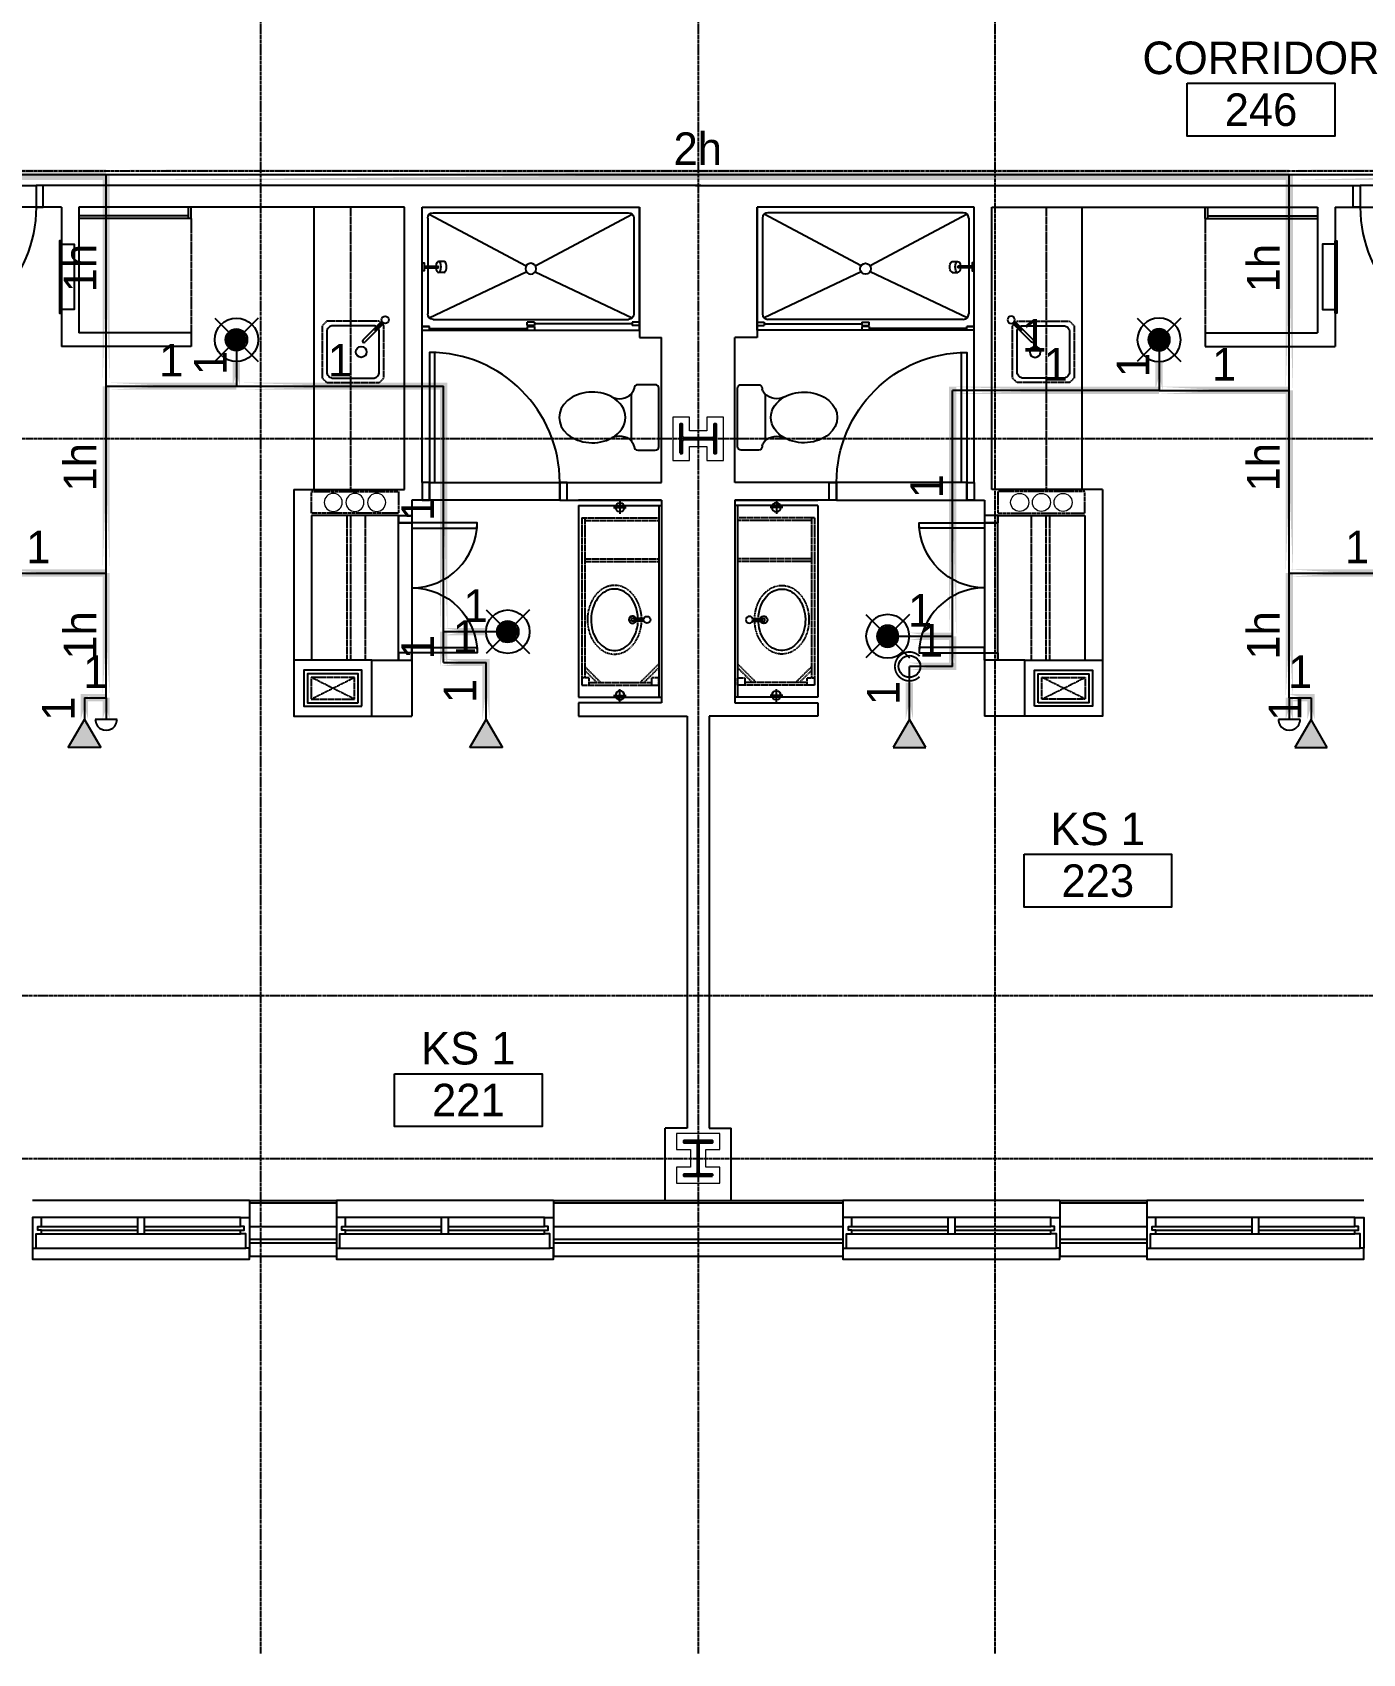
# Model space of a CAD drawing. Header units: inches. Extents: x -6955 to 13123, y -1334 to 3701.
# Drawn here: x 1705.6 to 2073.2, y 1223.6 to 1671.9 of the extents above; entities that cross this region are included whole.
import ezdxf
from ezdxf.enums import TextEntityAlignment as Align

# ---------------------------------------------------------------- set-up
doc = ezdxf.new("R2010")
doc.units = ezdxf.units.IN
doc.header["$MEASUREMENT"] = 0
doc.linetypes.add('CENTER2', pattern=[1.125, 0.75, -0.125, 0.125, -0.125])
doc.linetypes.add('HIDDEN2', pattern=[0.1875, 0.125, -0.0625])
for name, color, linetype, lineweight in [('A-Detl-Hatch', 1, 'Continuous', 18), ('A-Detl-Wide', 2, 'Continuous', 35), ('S-Detl-Hatch', 1, 'Continuous', 18)]:
    doc.layers.add(name, color=color, linetype=linetype, lineweight=lineweight)
for name, color, linetype in [('A-Door', 7, 'Continuous'), ('A-Door-Head', 8, 'Continuous'), ('A-Eqpm', 4, 'Continuous'), ('A-Flor-Case', 6, 'Continuous'), ('A-Flor-Case-Hidden', 8, 'HIDDEN2'), ('A-Flor-Outline', 4, 'Continuous'), ('A-Flor-Ovhd', 1, 'HIDDEN2'), ('A-Flor-Pfix', 7, 'Continuous'), ('A-Flor-Wall Mtd Fixture', 7, 'Continuous'), ('A-Glaz', 7, 'Continuous'), ('A-Glaz-Sill', 8, 'Continuous'), ('A-Grid(SmallScale)', 11, 'CENTER2'), ('A-HVAC', 6, 'HIDDEN2'), ('A-Tag-Rm(Scale)', 7, 'Continuous'), ('A-Wall-Full', 7, 'Continuous'), ('A-Wall-Hatch', 15, 'Continuous'), ('headdn', 7, 'Continuous'), ('PIPEBL', 4, 'Continuous'), ('pipemn', 6, 'Continuous'), ('PIPESPC', 7, 'Continuous'), ('S-Grid-Iden', 7, 'Continuous'), ('spk-cap', 7, 'Continuous'), ('spk-piperise', 7, 'Continuous'), ('TIDYPIPE', 7, 'Continuous')]:
    doc.layers.add(name, color=color, linetype=linetype)
doc.layers.add('G-Anno-Nplt', color=140, linetype='Continuous', lineweight=18, plot=False)
doc.styles.add('PIPE', font='PIPE.SHX')

# ---------------------------------------------------------------- blocks, each defined once
blk = doc.blocks.new('EXTERIOR WINDOW')
at = {"layer": 'A-Glaz'}
for p, q in [((3829.83, -10349.67), (3856.33, -10349.67)), ((3829.83, -10350.67), (3856.33, -10350.67)), ((3858.33, -10349.67), (3884.83, -10349.67)), ((3858.33, -10350.67), (3884.83, -10350.67)), ((3829.83, -10351.67), (3884.83, -10351.67))]:
    blk.add_line(p, q, dxfattribs=at)
for points in [[(3829.83, -10349.67), (3829.83, -10347.17), (3827.33, -10347.17), (3827.33, -10355.67), (3828.33, -10355.67), (3828.33, -10351.67), (3829.83, -10351.67), (3829.83, -10350.67), (3828.83, -10350.67), (3828.83, -10349.67), (3829.83, -10349.67)], [(3884.83, -10349.67), (3884.83, -10347.17), (3887.33, -10347.17), (3887.33, -10355.67), (3886.33, -10355.67), (3886.33, -10351.67), (3884.83, -10351.67), (3884.83, -10350.67), (3885.83, -10350.67), (3885.83, -10349.67), (3884.83, -10349.67)]]:
    blk.add_lwpolyline(points, dxfattribs=at)
blk.add_lwpolyline([(3858.33, -10347.17), (3856.33, -10347.17), (3856.33, -10351.67), (3858.33, -10351.67)], close=True, dxfattribs=at)
at = {"layer": 'A-Glaz-Sill'}
for p, q in [((3887.33, -10342.42), (3827.33, -10342.42)), ((3884.83, -10347.17), (3829.83, -10347.17)), ((3828.33, -10355.67), (3886.33, -10355.67))]:
    blk.add_line(p, q, dxfattribs=at)
blk.add_lwpolyline([(3827.33, -10355.67), (3827.33, -10358.67), (3887.33, -10358.67), (3887.33, -10355.67)], dxfattribs=at)
blk = doc.blocks.new('*U18')
at = {"layer": 'A-Detl-Hatch'}
h = blk.add_hatch(dxfattribs=at)
h.set_pattern_fill('ANSI32', color=256, scale=6, style=0)
h.set_pattern_definition([(45, (0, -4.865), (-1.591, 1.591), []), (45, (1.0607, -4.865), (-1.591, 1.591), [])])
edge = h.paths.add_edge_path()
edge.add_line((3.98, -9.73), (3.98, -9.295))
edge.add_line((3.98, -9.295), (0.645, -9.295))
edge.add_arc((0.645, -8.795), 0.5, 180, 270, ccw=False)
edge.add_line((0.145, -8.795), (0.145, -0.935))
edge.add_arc((0.645, -0.935), 0.5, 90, 180, ccw=False)
edge.add_line((0.645, -0.435), (3.98, -0.435))
edge.add_line((3.98, -0.435), (3.98, 0))
edge.add_line((3.98, 0), (-3.98, 0))
edge.add_line((-3.98, 0), (-3.98, -0.435))
edge.add_line((-3.98, -0.435), (-0.645, -0.435))
edge.add_arc((-0.645, -0.935), 0.5, 0, 90, ccw=False)
edge.add_line((-0.145, -0.935), (-0.145, -8.795))
edge.add_arc((-0.645, -8.795), 0.5, -90, 0, ccw=False)
edge.add_line((-0.645, -9.295), (-3.98, -9.295))
edge.add_line((-3.98, -9.295), (-3.98, -9.73))
edge.add_line((-3.98, -9.73), (3.98, -9.73))
at = {"color": 0, "linetype": 'ByBlock'}
blk.add_lwpolyline([(3.98, -9.73), (3.98, -9.295), (0.645, -9.295, -0.4142136), (0.145, -8.795), (0.145, -0.935, -0.4142136), (0.645, -0.435), (3.98, -0.435), (3.98, 0), (-3.98, 0), (-3.98, -0.435), (-0.645, -0.435, -0.4142136), (-0.145, -0.935), (-0.145, -8.795, -0.4142136), (-0.645, -9.295), (-3.98, -9.295), (-3.98, -9.73)], format="xyb", close=True, dxfattribs=at)
blk = doc.blocks.new('W10X33')
at = {"layer": 'S-Detl-Hatch'}
blk.add_lwpolyline([(13773.78, -7310.28), (13773.78, -7305.84), (13769.95, -7305.84), (13769.95, -7300.98), (13773.78, -7300.98), (13773.78, -7296.55), (13761.82, -7296.55), (13761.82, -7300.98), (13765.66, -7300.98), (13765.66, -7305.84), (13761.82, -7305.84), (13761.82, -7310.28)], close=True, dxfattribs=at)
at = {"layer": 'A-Detl-Wide'}
blk.add_blockref('*U18', (13767.8, -7298.55), dxfattribs=at)
blk = doc.blocks.new('*U24')
at = {"layer": 'A-Detl-Hatch'}
h = blk.add_hatch(dxfattribs=at)
h.set_pattern_fill('ANSI32', color=256, scale=6, style=0)
h.set_pattern_definition([(45, (0, -4.96), (-1.591, 1.591), []), (45, (1.0607, -4.96), (-1.591, 1.591), [])])
edge = h.paths.add_edge_path()
edge.add_line((3.9925, -9.92), (3.9925, -9.39))
edge.add_line((3.9925, -9.39), (0.6575, -9.39))
edge.add_arc((0.6575, -8.89), 0.5, 180, 270, ccw=False)
edge.add_line((0.1575, -8.89), (0.1575, -1.03))
edge.add_arc((0.6575, -1.03), 0.5, 90, 180, ccw=False)
edge.add_line((0.6575, -0.53), (3.9925, -0.53))
edge.add_line((3.9925, -0.53), (3.9925, 0))
edge.add_line((3.9925, 0), (-3.9925, 0))
edge.add_line((-3.9925, 0), (-3.9925, -0.53))
edge.add_line((-3.9925, -0.53), (-0.6575, -0.53))
edge.add_arc((-0.6575, -1.03), 0.5, 0, 90, ccw=False)
edge.add_line((-0.1575, -1.03), (-0.1575, -8.89))
edge.add_arc((-0.6575, -8.89), 0.5, -90, 0, ccw=False)
edge.add_line((-0.6575, -9.39), (-3.9925, -9.39))
edge.add_line((-3.9925, -9.39), (-3.9925, -9.92))
edge.add_line((-3.9925, -9.92), (3.9925, -9.92))
at = {"color": 0, "linetype": 'ByBlock'}
blk.add_lwpolyline([(3.9925, -9.92), (3.9925, -9.39), (0.6575, -9.39, -0.41421356), (0.1575, -8.89), (0.1575, -1.03, -0.41421356), (0.6575, -0.53), (3.9925, -0.53), (3.9925, 0), (-3.9925, 0), (-3.9925, -0.53), (-0.6575, -0.53, -0.41421356), (-0.1575, -1.03), (-0.1575, -8.89, -0.41421356), (-0.6575, -9.39), (-3.9925, -9.39), (-3.9925, -9.92)], format="xyb", close=True, dxfattribs=at)
blk = doc.blocks.new('w10x39')
at = {"layer": 'S-Detl-Hatch'}
blk.add_lwpolyline([(13843.55, -7311.37), (13843.55, -7306.84), (13839.72, -7306.84), (13839.72, -7301.98), (13843.55, -7301.98), (13843.55, -7297.45), (13831.57, -7297.45), (13831.57, -7301.98), (13835.4, -7301.98), (13835.4, -7306.84), (13831.57, -7306.84), (13831.57, -7311.37)], close=True, dxfattribs=at)
at = {"layer": 'A-Detl-Wide'}
blk.add_blockref('*U24', (13837.56, -7299.45), dxfattribs=at)
blk = doc.blocks.new('36in door')
blk.add_lwpolyline([(-1.5, -36), (0, -36), (0, 0), (-1.5, 0)], close=True)
blk.add_arc((0, 0), 36, 180, 270)
blk = doc.blocks.new('Rm Tag')
blk.add_lwpolyline([(-0.2124, 0.0759), (0.2124, 0.0759), (0.2124, -0.0759), (-0.2124, -0.0759)], close=True)
for p in [(0, 0.2858), (0, 0.1493), (0, 0)]:
    blk.add_attdef('XXX', text='', height=0.0938).set_placement(p, align=Align.MIDDLE_CENTER)
blk = doc.blocks.new('Plumbing Chase')
at = {"layer": 'A-Flor-Outline', "linetype": 'HIDDEN2', "ltscale": 0.5}
blk.add_lwpolyline([(0.625, 0), (6.625, 0), (6.625, 24), (0.625, 24)], close=True, dxfattribs=at)
at = {"layer": 'G-Anno-Nplt'}
for centre in [(3.625, 18), (3.625, 12), (3.625, 6)]:
    blk.add_circle(centre, 2.5, dxfattribs=at)
blk = doc.blocks.new('18in door')
blk.add_lwpolyline([(0, 0), (1.5, 0), (1.5, 18), (0, 18)], close=True)
blk.add_arc((0, 0), 18, 0, 90)
blk = doc.blocks.new('Single 12x6 HVAC Shaft')
at = {"layer": 'A-Flor-Outline'}
blk.add_lwpolyline([(3.75, 17.75), (11.75, 17.75), (11.75, 3.75), (3.75, 3.75)], close=True, dxfattribs=at)
at = {"layer": 'A-HVAC'}
for p, q in [((4.75, 16.75), (10.75, 4.75)), ((4.75, 4.75), (10.75, 16.75))]:
    blk.add_line(p, q, dxfattribs=at)
blk.add_lwpolyline([(4.75, 16.75), (10.75, 16.75), (10.75, 4.75), (4.75, 4.75)], close=True, dxfattribs=at)
at = {"layer": 'A-Wall-Full'}
for points in [[(0, 21.5), (15.5, 21.5), (15.5, 0), (0, 0)], [(2.75, 18.75), (12.75, 18.75), (12.75, 2.75), (2.75, 2.75)]]:
    blk.add_lwpolyline(points, close=True, dxfattribs=at)
blk = doc.blocks.new('sink1915rear')
for p, q in [((-0.37, -1.9), (-0.37, -5.29)), ((-0.12, -1.97), (-0.12, -4.54)), ((0.13, -1.97), (0.13, -4.54)), ((0.38, -1.9), (0.38, -5.29)), ((0.38, -5.29), (-0.37, -5.29)), ((0.13, -4.54), (-0.12, -4.54))]:
    blk.add_line(p, q)
blk.add_circle((0, -1.04), 0.938)
for start, end in [(112.0243, 67.9757), (138.5829, 221.4171), (318.587, 41.413), (264.1135, 275.8865)]:
    blk.add_arc((0, -5.04), 1, start, end)
blk.add_open_spline([(-0.75, -3.54), (-1.37, -3.58), (-1.99, -3.68), (-3.59, -4.07), (-4.53, -4.46), (-6.15, -5.47), (-6.84, -6.09), (-7.86, -7.44), (-8.21, -8.17), (-8.46, -9.28), (-8.5, -9.65), (-8.5, -10.01), (-8.5, -10.59), (-8.4, -11.17), (-7.93, -12.47), (-7.49, -13.18), (-6.28, -14.46), (-5.51, -15.02), (-3.75, -15.9), (-2.76, -16.21), (-0.69, -16.54), (0.38, -16.56), (2.47, -16.29), (3.47, -16), (5.27, -15.17), (6.07, -14.63), (7.34, -13.38), (7.81, -12.68), (8.41, -11.21), (8.54, -10.45), (8.44, -8.94), (8.22, -8.19), (7.42, -6.76), (6.85, -6.1), (5.41, -4.95), (4.55, -4.47), (2.7, -3.81), (1.74, -3.61), (0.75, -3.54)], degree=3, knots=[4.798605, 4.798605, 4.798605, 4.798605, 5.014176, 5.014176, 5.378501, 5.378501, 5.742827, 5.742827, 6.107152, 6.107152, 6.283185, 6.283185, 6.283185, 6.561131, 6.561131, 6.925457, 6.925457, 7.289782, 7.289782, 7.654107, 7.654107, 8.018433, 8.018433, 8.382758, 8.382758, 8.747084, 8.747084, 9.111409, 9.111409, 9.475734, 9.475734, 9.84006, 9.84006, 10.204385, 10.204385, 10.56871, 10.56871, 10.909356, 10.909356, 10.909356, 10.909356])
at = {"layer": 'A-Flor-Case-Hidden', "linetype": 'HIDDEN2', "ltscale": 0.25}
blk.add_ellipse((0, -10.01), major_axis=(-9.5, 0), ratio=0.789474, start_param=4.791408, end_param=10.916548, dxfattribs=at)
blk = doc.blocks.new('wall sconce')
for p, q in [((0, 0), (3.75, 0)), ((2, -1.75), (2, 1.75))]:
    blk.add_line(p, q)
blk.add_circle((2, 0), 1.25)
blk = doc.blocks.new('41in Std Vanity')
at = {"layer": 'A-Flor-Case'}
for p, q in [((23, 54.5), (0, 54.5)), ((0.75, 1.5), (0.75, 54.5)), ((23, 1.5), (23, 54.5)), ((23, 1.5), (0, 1.5))]:
    blk.add_line(p, q, dxfattribs=at)
at = {"layer": 'A-Flor-Case-Hidden'}
for p, q in [((22, 51.12), (0.75, 51.12)), ((4.83, 50.38), (0.75, 46.3)), ((5.89, 50.38), (0.75, 45.24)), ((20, 50.38), (2.75, 50.38)), ((16.86, 50.38), (21.25, 45.99)), ((17.92, 50.38), (21.25, 47.05)), ((22, 4.88), (22, 51.12)), ((21.25, 4.88), (21.25, 49.12)), ((21.25, 17), (0.75, 17)), ((21.25, 16.25), (0.75, 16.25)), ((21.25, 5.62), (0.75, 5.62)), ((22, 4.88), (0.75, 4.88))]:
    blk.add_line(p, q, dxfattribs=at)
for points in [[(0.75, 49.12), (2.75, 49.12), (2.75, 51.12), (0.75, 51.12)], [(20, 49.12), (22, 49.12), (22, 51.12), (20, 51.12)]]:
    blk.add_lwpolyline(points, close=True, dxfattribs=at)
at = {"layer": 'A-Wall-Full'}
for p, q in [((0, 0), (0, 56)), ((0, 56), (23, 56)), ((23, 0), (0, 0))]:
    blk.add_line(p, q, dxfattribs=at)
at = {"layer": 'A-Flor-Pfix', "rotation": 90}
blk.add_blockref('sink1915rear', (2.99, 33.06), dxfattribs=at)
at = {"layer": 'A-Flor-Wall Mtd Fixture', "xscale": -1, "rotation": 90}
blk.add_blockref('wall sconce', (11.5, 56), dxfattribs=at)
at = {"layer": 'A-Flor-Wall Mtd Fixture', "rotation": 90}
blk.add_blockref('wall sconce', (11.5, 0), dxfattribs=at)
blk = doc.blocks.new('kitchen faucet')
for p, q in [((0.93, 0.38), (8.38, 0.38)), ((1, 0.12), (4, 0.12)), ((4, -0.12), (4, 0.12)), ((0.93, -0.38), (8.38, -0.38)), ((1, -0.12), (4, -0.12))]:
    blk.add_line(p, q)
blk.add_circle((0, 0), 1)
blk.add_arc((8.38, 0), 0.375, 270, 90)
blk = doc.blocks.new('kitchen sink')
blk.add_lwpolyline([(-14.94, -6.97, 0.143329), (-14, -7.25), (-3, -7.25, 0.414214), (-1.25, -5.5), (-1.25, 5.5, 0.414214), (-3, 7.25), (-14, 7.25, 0.414214), (-15.75, 5.5), (-15.75, -5.5, 0.143329), (-15.47, -6.44, 0.143329)], format="xyb")
blk.add_circle((-10.75, 0), 1.5)
at = {"layer": 'A-Flor-Case-Hidden'}
for p, q in [((-15.75, 8.5), (-17, 7.25)), ((-1.25, 8.5), (0, 7.25)), ((-16.64, -7.61), (-17, -7.25)), ((-15.75, -8.5), (-16.11, -8.14)), ((-1.25, -8.5), (0, -7.25))]:
    blk.add_line(p, q, dxfattribs=at)
for points in [[(-17, 7.25), (-17, -7.25)], [(-1.25, 8.5), (-15.75, 8.5)], [(0, -7.25), (0, 7.25)], [(-15.75, -8.5), (-1.25, -8.5)]]:
    blk.add_lwpolyline(points, dxfattribs=at)
at = {"rotation": 45.00000000000001}
blk.add_blockref('kitchen faucet', (-17.38, -8.88), dxfattribs=at)
blk = doc.blocks.new('shower head')
for p, q in [((0.5, 0.25), (4.48, 0.25)), ((6.04, 1.5), (4.5, 1.5)), ((0.5, -0.25), (4.48, -0.25)), ((6.02, -1.5), (4.49, -1.5))]:
    blk.add_line(p, q)
blk.add_lwpolyline([(0, -1.12), (0.5, -1.12), (0.5, 1.12), (0, 1.12)], close=True)
at = {"extrusion": (0, 0, -1)}
for centre, start_param, end_param in [((4.5, 0), 4.878708, 10.826996), ((6.02, 0), 6.265998, 9.430839)]:
    blk.add_ellipse(centre, major_axis=(0, 1.5), ratio=0.483735, start_param=start_param, end_param=end_param, dxfattribs=at)
blk.add_open_spline([(4.48, 0.25), (4.49, 0.2), (4.49, 0.16), (4.49, 0.11), (4.5, 0.04), (4.5, -0.04), (4.49, -0.11), (4.49, -0.16), (4.49, -0.21), (4.48, -0.25)], degree=3, knots=[7.6339989, 7.6339989, 7.6339989, 7.6339989, 7.7552894, 7.7552894, 7.7552894, 7.9540134, 7.9540134, 7.9540134, 8.074038, 8.074038, 8.074038, 8.074038])
blk = doc.blocks.new('shower door')
at = {"layer": 'A-Flor-Case'}
for p, q in [((-31, -1), (-31, 0)), ((-29, 0), (-31, 0)), ((-29, -1), (-29, 0)), ((0, 0), (-2, 0)), ((-2, 0), (-2, -1)), ((-59.99, -1.26), (-57.99, -1.26)), ((-59.99, -2.26), (-57.99, -2.26)), ((-57.99, -2.26), (-57.99, -1.26)), ((-57.99, -1.76), (-31, -1.76)), ((-29, -1), (-31, -1)), ((-31, -1.26), (-29, -1.26)), ((-31, -2.26), (-31, -1.26)), ((-31, -2.26), (-29, -2.26)), ((-2, -0.5), (-29, -0.5)), ((-29, -1.26), (-29, -2.26)), ((0, -1), (-2, -1)), ((-2, -1), (0, -1))]:
    blk.add_line(p, q, dxfattribs=at)
blk = doc.blocks.new('30x34 shower')
at = {"layer": 'A-Flor-Pfix'}
for p, q in [((0, -34), (0, 0)), ((60, 0), (0, 0)), ((60, -34), (60, 0)), ((1.5, -3), (1.5, -29.5)), ((28.75, -16.18), (1.94, -1.94)), ((57, -1.5), (3, -1.5)), ((58.06, -1.94), (31.25, -16.18)), ((58.5, -3), (58.5, -29.5)), ((28.75, -17.82), (1.94, -30.56)), ((58.06, -30.56), (31.25, -17.82)), ((57, -31), (3, -31)), ((60, -34), (0, -34))]:
    blk.add_line(p, q, dxfattribs=at)
blk.add_circle((30, -17), 1.5, dxfattribs=at)
for centre, start, end in [((3, -3), 90, 180), ((57, -3), 0, 90), ((3, -29.5), 180, 270), ((57, -29.5), 270, 0)]:
    blk.add_arc(centre, 1.5, start, end, dxfattribs=at)
at = {"xscale": -1, "rotation": 179.9999999999999}
blk.add_blockref('shower door', (60, -34), dxfattribs=at)
at = {"layer": 'A-Flor-Pfix', "rotation": 180.0000000001253}
blk.add_blockref('shower head', (60, -16.5), dxfattribs=at)
blk = doc.blocks.new('Toiliet American Std Cadet Pro')
for p, q in [((5.84, 9.06), (1, 9.06)), ((0, 8.06), (0, -8.06)), ((6.84, 7.9), (6.84, 8.06)), ((7.53, 6.52), (7, 7.36)), ((7.69, -5.98), (7.69, 5.98)), ((6.84, -8.06), (6.84, -7.9)), ((7, -7.36), (7.53, -6.52)), ((1, -9.06), (5.84, -9.06))]:
    blk.add_line(p, q)
for centre, radius, start, end in [((1, 8.06), 1, 90, 180), ((5.84, 8.06), 1, 0, 90), ((7.84, 7.9), 1, 180, 212.4157), ((6.69, 5.98), 1, 0, 32.4157), ((10.89, 10.1), 4.91, 226.8784, 295.5831), ((1, -8.06), 1, 180, 270), ((5.84, -8.06), 1, 270, 0), ((7.84, -7.9), 1, 147.5844, 180), ((10.89, -10.1), 4.91, 64.417, 133.1217), ((6.69, -5.98), 1, 327.5844, 0)]:
    blk.add_arc(centre, radius, start, end)
for start_param, end_param in [(2.197169, 4.086017), (4.086017, 8.480354)]:
    blk.add_ellipse((18.39, 0), major_axis=(9.17, 0), ratio=0.762999, start_param=start_param, end_param=end_param)
blk = doc.blocks.new('PIPESPC')
at = {"layer": 'PIPESPC', "style": 'PIPE', "width": 0.9}
blk.add_attdef('SIZE', text='', height=9, dxfattribs=at).set_placement((0, 4.02), align=Align.CENTER)
at = {"layer": 'PIPESPC', "style": 'PIPE', "flags": 1}
blk.add_attdef('SCHED', (25.3, 3.89), '', height=9, dxfattribs=at)
blk = doc.blocks.new('side2')
for p, q in [((0, 0), (7.79, 4.5)), ((7.79, 4.5), (7.79, -4.5)), ((7.79, -4.5), (0, 0))]:
    blk.add_line(p, q)
blk.add_solid([(7.79, -4.5), (0, 0), (7.79, 4.5)])
blk = doc.blocks.new('dpend2')
for p, q in [((-6, -6), (6, 6)), ((6, -6), (-6, 6))]:
    blk.add_line(p, q)
for radius in [6, 3]:
    blk.add_circle((0, 0), radius)
for points in [[(0, 0), (-3, 0), (-2.08, 2.07)], [(0, 0), (-3, 0), (-2.08, -2.07)], [(0, 0), (0, 3), (-2.12, 2.14)], [(0, 0), (0, -3), (-2.12, -2.14)], [(0, 0), (0, 3), (2.12, 2.14)], [(0, 0), (3, 0), (2.08, 2.07)], [(0, 0), (3, 0), (2.08, -2.07)], [(0, 0), (0, -3), (2.12, -2.14)]]:
    blk.add_solid(points)
blk = doc.blocks.new('CAP')
blk.add_line((0, 3), (0, -3))
blk.add_arc((0, 0), 3, 270, 90)
blk = doc.blocks.new('rise')
blk.add_circle((0, 0), 3)
blk = doc.blocks.new('TIDYRUN')
at = {"const_width": 0.5}
blk.add_lwpolyline([(-2.83, 2.83, -2.414214), (-2.83, -2.83, -1.737895)], format="xyb", dxfattribs=at)

msp = doc.modelspace()

# ---------------------------------------------------------------- linework, layer by layer
at = {"layer": 'A-Door'}
for points in [[(1706.5897, 1623.5773), (1708.5897, 1623.5773), (1708.5897, 1629.5773), (1706.5897, 1629.5773)], [(2072.5897, 1623.5773), (2070.5897, 1623.5773), (2070.5897, 1629.5773), (2072.5897, 1629.5773)], [(1813.348, 1542.5773), (1815.348, 1542.5773), (1815.348, 1547.4523), (1813.348, 1547.4523)], [(1851.348, 1542.5773), (1853.348, 1542.5773), (1853.348, 1547.4523), (1851.348, 1547.4523)], [(1927.8313, 1542.5773), (1925.8313, 1542.5773), (1925.8313, 1547.4523), (1927.8313, 1547.4523)], [(1965.8313, 1542.5773), (1963.8313, 1542.5773), (1963.8313, 1547.4523), (1965.8313, 1547.4523)], [(1810.4747, 1536.3388), (1806.7247, 1536.3388), (1806.7247, 1538.3388), (1810.4747, 1538.3388)], [(1968.7047, 1536.3388), (1972.4547, 1536.3388), (1972.4547, 1538.3388), (1968.7047, 1538.3388)], [(1810.4747, 1500.3388), (1806.7247, 1500.3388), (1806.7247, 1498.3388), (1810.4747, 1498.3388)], [(1968.7047, 1500.3388), (1972.4547, 1500.3388), (1972.4547, 1498.3388), (1968.7047, 1498.3388)]]:
    msp.add_lwpolyline(points, close=True, dxfattribs=at)
at = {"layer": 'A-Door-Head'}
for points in [[(1706.5897, 1623.5773), (1670.5897, 1623.5773), (1670.5897, 1629.5773), (1706.5897, 1629.5773)], [(2072.5897, 1623.5773), (2108.5897, 1623.5773), (2108.5897, 1629.5773), (2072.5897, 1629.5773)], [(1851.348, 1542.5773), (1815.348, 1542.5773), (1815.348, 1547.4523), (1851.348, 1547.4523)], [(1927.8313, 1542.5773), (1963.8313, 1542.5773), (1963.8313, 1547.4523), (1927.8313, 1547.4523)], [(1810.4747, 1500.3388), (1806.7247, 1500.3388), (1806.7247, 1536.3388), (1810.4747, 1536.3388)], [(1968.7047, 1500.3388), (1972.4547, 1500.3388), (1972.4547, 1536.3388), (1968.7047, 1536.3388)]]:
    msp.add_lwpolyline(points, close=True, dxfattribs=at)
at = {"layer": 'A-Eqpm'}
for points in [[(1713.5797, 1594.3287), (1713.5797, 1614.3287), (1713.0797, 1614.3287), (1713.0797, 1594.3287)], [(2065.5997, 1594.3287), (2065.5997, 1614.3287), (2066.0997, 1614.3287), (2066.0997, 1594.3287)], [(1713.5797, 1595.3287), (1713.5797, 1613.3287), (1717.0797, 1613.3287), (1717.0797, 1595.3287)], [(2065.5997, 1595.3287), (2065.5997, 1613.3287), (2062.0997, 1613.3287), (2062.0997, 1595.3287)]]:
    msp.add_lwpolyline(points, close=True, dxfattribs=at)
at = {"layer": 'A-Flor-Case'}
for p, q in [((1748.7047, 1620.4523), (1748.7047, 1623.4523)), ((1749.4547, 1620.4523), (1749.4547, 1623.4523)), ((1783.4547, 1545.5773), (1783.4547, 1623.5773)), ((1995.7247, 1545.5773), (1995.7247, 1623.5773)), ((2029.7247, 1620.4523), (2029.7247, 1623.4523)), ((2030.4747, 1620.4523), (2030.4747, 1623.4523)), ((1748.7047, 1621.2023), (1718.4547, 1621.2023)), ((1749.4547, 1620.4523), (1718.4547, 1620.4523)), ((2029.7247, 1620.4523), (2060.7247, 1620.4523)), ((2030.4747, 1621.2023), (2060.7247, 1621.2023))]:
    msp.add_line(p, q, dxfattribs=at)
at = {"layer": 'A-Flor-Ovhd'}
for p, q in [((1793.4547, 1623.5773), (1793.4547, 1545.8273)), ((1985.7247, 1623.5773), (1985.7247, 1545.8273)), ((1749.4547, 1620.4523), (1749.4547, 1588.8273)), ((2029.7247, 1620.4523), (2029.7247, 1588.8273)), ((1792.5197, 1538.2023), (1792.5197, 1498.3273)), ((1793.5197, 1538.2023), (1793.5197, 1498.3273)), ((1797.5197, 1538.2023), (1797.5197, 1498.3273)), ((1981.6597, 1538.2023), (1981.6597, 1498.3273)), ((1985.6597, 1538.2023), (1985.6597, 1498.3273)), ((1986.6597, 1538.2023), (1986.6597, 1498.3273))]:
    msp.add_line(p, q, dxfattribs=at)
at = {"layer": 'A-Grid(SmallScale)'}
for p, q in [((1768.5897, 3132.3201), (1768.5897, 1223.6428)), ((1889.5897, 3132.3201), (1889.5897, 1223.6428)), ((1971.5897, 3132.3201), (1971.5897, 1223.6428)), ((3801.5897, 1633.5773), (-6.4103, 1633.5773)), ((3801.5897, 1559.5773), (-6.4103, 1559.5773)), ((-6.4103, 1405.5773), (3801.5897, 1405.5773)), ((-6.4103, 1360.5773), (3801.5897, 1360.5773))]:
    msp.add_line(p, q, dxfattribs=at)
at = {"layer": 'A-Wall-Full'}
for p, q in [((1890.3297, 1629.5773), (1706.5897, 1629.5773)), ((1706.5897, 1629.5773), (1706.5897, 1623.5773)), ((1888.8497, 1629.5773), (2072.5897, 1629.5773)), ((2072.5897, 1629.5773), (2072.5897, 1623.5773)), ((1713.5797, 1623.5773), (1706.5897, 1623.5773)), ((1713.5797, 1623.5773), (1713.5797, 1585.0773)), ((1718.4547, 1623.5773), (1718.4547, 1588.8273)), ((1808.4547, 1623.5773), (1718.4547, 1623.5773)), ((1808.4547, 1545.5773), (1808.4547, 1623.5773)), ((1813.3297, 1623.5773), (1869.8297, 1623.5773)), ((1813.3297, 1547.4523), (1813.3297, 1623.5773)), ((1873.3297, 1623.5773), (1873.3297, 1587.5773)), ((1905.8497, 1623.5773), (1905.8497, 1587.5773)), ((1965.8497, 1623.5773), (1909.3497, 1623.5773)), ((1965.8497, 1547.4523), (1965.8497, 1623.5773)), ((1970.7247, 1545.5773), (1970.7247, 1623.5773)), ((1970.7247, 1623.5773), (2060.7247, 1623.5773)), ((2060.7247, 1623.5773), (2060.7247, 1588.8273)), ((2065.5997, 1623.5773), (2065.5997, 1585.0773)), ((2065.5997, 1623.5773), (2072.5897, 1623.5773)), ((1749.4547, 1588.8273), (1718.4547, 1588.8273)), ((1749.4547, 1588.8273), (1749.4547, 1585.0773)), ((1873.3297, 1587.5773), (1879.4747, 1587.5773)), ((1879.4747, 1547.4523), (1879.4747, 1587.5773)), ((1879.4747, 1547.4523), (1879.4747, 1587.5773)), ((1905.8497, 1587.5773), (1899.7047, 1587.5773)), ((1899.7047, 1547.4523), (1899.7047, 1587.5773)), ((1899.7047, 1547.4523), (1899.7047, 1587.5773)), ((2029.7247, 1588.8273), (2060.7247, 1588.8273)), ((2029.7247, 1588.8273), (2029.7247, 1585.0773)), ((1749.4547, 1585.0773), (1713.5797, 1585.0773)), ((2029.7247, 1585.0773), (2065.5997, 1585.0773)), ((1815.3297, 1547.4523), (1813.3297, 1547.4523)), ((1815.3297, 1547.4523), (1813.3297, 1547.4523)), ((1815.3297, 1547.4523), (1815.3297, 1542.5773)), ((1851.3297, 1547.4523), (1879.4747, 1547.4523)), ((1851.3297, 1542.5773), (1851.3297, 1547.4523)), ((1927.8497, 1547.4523), (1899.7047, 1547.4523)), ((1927.8497, 1542.5773), (1927.8497, 1547.4523)), ((1963.8497, 1547.4523), (1965.8497, 1547.4523)), ((1963.8497, 1547.4523), (1965.8497, 1547.4523)), ((1963.8497, 1547.4523), (1963.8497, 1542.5773)), ((1777.8497, 1545.5773), (1783.2047, 1545.5773)), ((1777.8497, 1545.5773), (1777.8497, 1482.8273)), ((1783.2047, 1545.5773), (1808.4547, 1545.5773)), ((1815.3297, 1542.5773), (1810.4747, 1542.5773)), ((1810.4747, 1542.5773), (1810.4747, 1536.3273)), ((1851.3297, 1542.5773), (1879.4747, 1542.5773)), ((1879.4747, 1542.5773), (1856.4747, 1542.5773)), ((1899.7047, 1542.5773), (1922.7047, 1542.5773)), ((1927.8497, 1542.5773), (1899.7047, 1542.5773)), ((1963.8497, 1542.5773), (1968.7047, 1542.5773)), ((1968.7047, 1542.5773), (1968.7047, 1536.3273)), ((1995.9747, 1545.5773), (1970.7247, 1545.5773)), ((2001.3297, 1545.5773), (1995.9747, 1545.5773)), ((2001.3297, 1545.5773), (2001.3297, 1482.8273)), ((1782.7247, 1538.3273), (1782.7247, 1498.3273)), ((1806.7247, 1538.3273), (1782.7247, 1538.3273)), ((1806.7247, 1538.3273), (1806.7247, 1536.3273)), ((1972.4547, 1538.3273), (1972.4547, 1536.3273)), ((1972.4547, 1538.3273), (1996.4547, 1538.3273)), ((1996.4547, 1538.3273), (1996.4547, 1498.3273)), ((1810.4747, 1536.3273), (1806.7247, 1536.3273)), ((1968.7047, 1536.3273), (1972.4547, 1536.3273)), ((1799.3497, 1498.3273), (1806.7247, 1498.3273)), ((1810.4747, 1500.3273), (1806.7247, 1500.3273)), ((1806.7247, 1498.3273), (1806.7247, 1500.3273)), ((1810.4747, 1500.3273), (1810.4747, 1482.8273)), ((1968.7047, 1500.3273), (1968.7047, 1482.8273)), ((1968.7047, 1500.3273), (1972.4547, 1500.3273)), ((1972.4547, 1498.3273), (1972.4547, 1500.3273)), ((1979.8297, 1498.3273), (1972.4547, 1498.3273)), ((1879.4747, 1486.5773), (1856.4747, 1486.5773)), ((1856.4747, 1486.5773), (1856.4747, 1482.8273)), ((1899.7047, 1486.5773), (1922.7047, 1486.5773)), ((1922.7047, 1486.5773), (1922.7047, 1482.8273)), ((1777.8497, 1482.8273), (1810.4747, 1482.8273)), ((1856.4747, 1482.8273), (1886.5897, 1482.8273)), ((1886.5897, 1482.8273), (1886.5897, 1368.9423)), ((1892.5897, 1482.8273), (1892.5897, 1368.9423)), ((1922.7047, 1482.8273), (1892.5897, 1482.8273)), ((2001.3297, 1482.8273), (1968.7047, 1482.8273)), ((1886.5897, 1368.9423), (1880.4722, 1368.9423)), ((1880.4722, 1348.9523), (1880.4722, 1368.9423)), ((1892.5897, 1368.9423), (1898.7072, 1368.9423)), ((1898.7072, 1348.9523), (1898.7072, 1368.9423)), ((1765.5903, 1348.9523), (1765.5903, 1333.5773)), ((1765.5903, 1348.9523), (1789.5903, 1348.9523)), ((1789.5903, 1348.9523), (1789.5903, 1333.5773)), ((1849.5903, 1348.9523), (1849.5903, 1333.5773)), ((1849.5903, 1348.9523), (1929.5899, 1348.9523)), ((1929.5899, 1348.988), (1929.5899, 1333.613)), ((1989.5906, 1348.988), (1989.5906, 1333.613)), ((1989.5906, 1348.9523), (2013.5887, 1348.9523)), ((2013.5887, 1348.988), (2013.5887, 1333.613)), ((1765.5903, 1333.5773), (1789.5903, 1333.5773)), ((1849.5903, 1333.5773), (1929.5899, 1333.5773)), ((1989.5888, 1333.5773), (2013.5887, 1333.5773))]:
    msp.add_line(p, q, dxfattribs=at)
at = {"layer": 'A-Wall-Hatch'}
for p, q in [((1765.5903, 1348.3273), (1789.5903, 1348.3273)), ((1849.5903, 1348.3273), (1929.5899, 1348.3273)), ((1989.5906, 1348.3273), (2013.5887, 1348.3273)), ((1765.5903, 1341.7023), (1789.5903, 1341.7023)), ((1849.5903, 1341.7023), (1929.5899, 1341.7023)), ((1989.5906, 1341.7023), (2013.5887, 1341.7023)), ((1765.5903, 1338.2023), (1789.5903, 1338.2023)), ((1765.5903, 1337.2023), (1789.5903, 1337.2023)), ((1849.5903, 1338.2023), (1929.5899, 1338.2023)), ((1849.5903, 1337.2023), (1929.5899, 1337.2023)), ((1989.5906, 1338.2023), (2013.5887, 1338.2023)), ((1989.5906, 1337.2023), (2013.5887, 1337.2023))]:
    msp.add_line(p, q, dxfattribs=at)
at = {"layer": 'PIPEBL'}
for p, q in [((1725.9647, 1580.9423), (1725.9647, 1632.5773)), ((2052.9647, 1572.9478), (2052.9647, 1632.5773)), ((1761.9647, 1586.9423), (1761.9647, 1574.0996)), ((2016.9647, 1586.9423), (2016.9647, 1572.9478)), ((1725.9647, 1522.4423), (1725.9647, 1580.9423)), ((1725.9647, 1574.0996), (1761.9647, 1574.0996)), ((1761.9647, 1574.0996), (1819.2458, 1574.0996)), ((1819.2458, 1506.2142), (1819.2458, 1574.0996)), ((2016.9647, 1572.9478), (1959.9165, 1572.9478)), ((1959.9165, 1504.9423), (1959.9165, 1572.9478)), ((2016.9647, 1572.9478), (2052.9647, 1572.9478)), ((2052.9647, 1522.4423), (2052.9647, 1572.9478)), ((1688.4647, 1522.4423), (1725.9647, 1522.4423)), ((1725.9647, 1487.9423), (1725.9647, 1522.4423)), ((2052.9647, 1487.9423), (2052.9647, 1522.4423)), ((2052.9647, 1522.4423), (2090.4647, 1522.4423)), ((1819.2458, 1497.6937), (1819.2458, 1506.2142)), ((1836.9647, 1506.2142), (1819.2458, 1506.2142)), ((1941.9647, 1504.9423), (1959.9165, 1504.9423)), ((1959.9165, 1496.6073), (1959.9165, 1504.9423)), ((1819.2458, 1497.6937), (1830.9647, 1497.6937)), ((1830.9647, 1481.9423), (1830.9647, 1497.6937)), ((1959.9165, 1496.6073), (1947.9647, 1496.6073)), ((1947.9647, 1481.9423), (1947.9647, 1496.6073)), ((1719.9647, 1487.9423), (1725.9647, 1487.9423)), ((1719.9647, 1487.9423), (1719.9647, 1481.9423)), ((1725.9647, 1487.9423), (1725.9647, 1481.9423)), ((2052.9647, 1487.9423), (2058.9647, 1487.9423)), ((2052.9647, 1487.9423), (2052.9647, 1481.9423)), ((2058.9647, 1487.9423), (2058.9647, 1481.9423))]:
    msp.add_line(p, q, dxfattribs=at)
at = {"layer": 'pipemn'}
for p, q in [((1725.9647, 1632.5773), (1604.9647, 1632.5773)), ((2052.9647, 1632.5773), (1725.9647, 1632.5773)), ((2173.9647, 1632.5773), (2052.9647, 1632.5773))]:
    msp.add_line(p, q, dxfattribs=at)
at = {"layer": 'TIDYPIPE', "color": 7}
for points, const_width in [([(1604.9647, 1632.5773), (1725.9647, 1632.5773)], 3), ([(1725.9647, 1632.5773), (2052.9647, 1632.5773)], 3), ([(1725.9647, 1574.0996), (1725.9647, 1632.5773)], 2), ([(2052.9647, 1632.5773), (2173.9647, 1632.5773)], 3), ([(2052.9647, 1572.9478), (2052.9647, 1632.5773)], 2), ([(1761.9647, 1574.0996), (1761.9647, 1580.9423)], 2), ([(2016.9647, 1572.9478), (2016.9647, 1580.9423)], 2), ([(1725.9647, 1574.0996), (1761.9647, 1574.0996)], 2), ([(1725.9647, 1522.4423), (1725.9647, 1574.0996)], 2), ([(1761.9647, 1574.0996), (1820.2458, 1574.0996)], 2), ([(1819.2458, 1506.2142), (1819.2458, 1575.0996)], 2), ([(1958.9165, 1572.9478), (2016.9647, 1572.9478)], 2), ([(1959.9165, 1504.9423), (1959.9165, 1573.9478)], 2), ([(2016.9647, 1572.9478), (2052.9647, 1572.9478)], 2), ([(2052.9647, 1522.4423), (2052.9647, 1572.9478)], 2), ([(1694.4647, 1522.4423), (1725.9647, 1522.4423)], 2), ([(1725.9647, 1487.9423), (1725.9647, 1522.4423)], 2), ([(2052.9647, 1522.4423), (2084.4647, 1522.4423)], 2), ([(2052.9647, 1487.9423), (2052.9647, 1522.4423)], 2), ([(1819.2458, 1506.2142), (1830.9647, 1506.2142)], 2), ([(1819.2458, 1496.6937), (1819.2458, 1506.2142)], 2), ([(1947.9647, 1504.9423), (1959.9165, 1504.9423)], 2), ([(1959.9165, 1495.6073), (1959.9165, 1504.9423)], 2), ([(1818.2458, 1497.6937), (1831.9647, 1497.6937)], 2), ([(1830.9647, 1481.9423), (1830.9647, 1498.6937)], 2), ([(1947.9647, 1496.6073), (1960.9165, 1496.6073)], 2), ([(1947.9647, 1481.9423), (1947.9647, 1492.1073)], 2), ([(1718.9647, 1487.9423), (1725.9647, 1487.9423)], 2), ([(1719.9647, 1481.9423), (1719.9647, 1488.9423)], 2), ([(1725.9647, 1481.9423), (1725.9647, 1487.9423)], 2), ([(2052.9647, 1487.9423), (2059.9647, 1487.9423)], 2), ([(2052.9647, 1481.9423), (2052.9647, 1487.9423)], 2), ([(2058.9647, 1481.9423), (2058.9647, 1488.9423)], 2)]:
    msp.add_lwpolyline(points, close=True, dxfattribs=dict(at, const_width=const_width))

# ---------------------------------------------------------------- block references
at = {"extrusion": (0, 0, -1), "zscale": -1, "rotation": 90}
for name, p in [('Plumbing Chase', (-1782.7247, 1538.3273)), ('Single 12x6 HVAC Shaft', (-1777.8497, 1482.8273))]:
    msp.add_blockref(name, p, dxfattribs=at)
for name, p, rotation in [('41in Std Vanity', (1879.4747, 1542.5773), 180), ('Plumbing Chase', (1996.4547, 1538.3273), 90), ('Single 12x6 HVAC Shaft', (2001.3297, 1482.8273), 90)]:
    msp.add_blockref(name, p, dxfattribs=dict(rotation=rotation))
at = {"xscale": -1, "rotation": 180}
msp.add_blockref('41in Std Vanity', (1899.7047, 1542.5773), dxfattribs=at)
for name, p in [('W10X33', (-11878.2112, 8663.9901)), ('EXTERIOR WINDOW', (-2121.7387, 11691.3754)), ('EXTERIOR WINDOW', (-2037.7387, 11691.3754)), ('EXTERIOR WINDOW', (-1897.7387, 11691.3754)), ('EXTERIOR WINDOW', (-1813.7399, 11691.3754))]:
    msp.add_blockref(name, p)
at = {"layer": 'A-Door', "xscale": -1}
msp.add_blockref('36in door', (1670.5897, 1623.5773), dxfattribs=at)
at = {"layer": 'A-Door'}
msp.add_blockref('36in door', (2108.5897, 1623.5773), dxfattribs=at)
for name, p, rotation in [('36in door', (1815.348, 1547.4523), 180), ('18in door', (1810.4747, 1536.3388), 270), ('18in door', (1968.7047, 1500.3388), 90)]:
    msp.add_blockref(name, p, dxfattribs=dict(at, rotation=rotation))
at = {"layer": 'A-Door', "xscale": -1}
for name, p, rotation in [('36in door', (1963.8313, 1547.4523), 180), ('18in door', (1968.7047, 1536.3388), 90)]:
    msp.add_blockref(name, p, dxfattribs=dict(at, rotation=rotation))
at = {"layer": 'A-Door', "extrusion": (0, 0, -1), "zscale": -1, "rotation": 90}
msp.add_blockref('18in door', (-1810.4747, 1500.3388), dxfattribs=at)
at = {"layer": 'A-Flor-Pfix', "extrusion": (0, 0, -1), "zscale": -1}
msp.add_blockref('30x34 shower', (-1873.3297, 1623.5773), dxfattribs=at)
at = {"layer": 'A-Flor-Pfix', "extrusion": (0, 0, -1), "xscale": -1, "zscale": -1}
msp.add_blockref('30x34 shower', (-1905.8497, 1623.5773), dxfattribs=at)
at = {"layer": 'A-Flor-Pfix', "rotation": 180}
for name, p in [('kitchen sink', (1785.7047, 1583.5773)), ('Toiliet American Std Cadet Pro', (1878.7247, 1565.4523))]:
    msp.add_blockref(name, p, dxfattribs=at)
at = {"layer": 'A-Flor-Pfix', "extrusion": (0, 0, -1), "zscale": -1, "rotation": 180}
msp.add_blockref('kitchen sink', (-1993.4747, 1583.5773), dxfattribs=at)
at = {"layer": 'A-Flor-Pfix', "xscale": -1, "rotation": 180}
msp.add_blockref('Toiliet American Std Cadet Pro', (1900.4547, 1565.4523), dxfattribs=at)
at = {"layer": 'A-Tag-Rm(Scale)'}
ref = msp.add_blockref('Rm Tag', (2045.1438, 1650.5592), dxfattribs=dict(at, xscale=96, yscale=96, zscale=96))
ref.add_attrib('XXX', 'CORRIDOR', dxfattribs={"layer": '0', "height": 9}).set_placement((2045.1438, 1664.8901), align=Align.MIDDLE_CENTER)
ref.add_attrib('XXX', '246', dxfattribs={"layer": '0', "height": 9}).set_placement((2045.1438, 1650.5592), align=Align.MIDDLE_CENTER)
ref = msp.add_blockref('Rm Tag', (2000.0367, 1437.3677), dxfattribs=dict(at, xscale=96, yscale=96, zscale=96))
ref.add_attrib('XXX', 'KS 1', dxfattribs={"layer": '0', "height": 9}).set_placement((2000.0367, 1451.6986), align=Align.MIDDLE_CENTER)
ref.add_attrib('XXX', '223', dxfattribs={"layer": '0', "height": 9}).set_placement((2000.0367, 1437.3677), align=Align.MIDDLE_CENTER)
ref = msp.add_blockref('Rm Tag', (1826.065, 1376.7037), dxfattribs=dict(at, xscale=96, yscale=96, zscale=96))
ref.add_attrib('XXX', 'KS 1', dxfattribs={"layer": '0', "height": 9}).set_placement((1826.065, 1391.0346), align=Align.MIDDLE_CENTER)
ref.add_attrib('XXX', '221', dxfattribs={"layer": '0', "height": 9}).set_placement((1826.065, 1376.7037), align=Align.MIDDLE_CENTER)
at = {"layer": 'headdn'}
for name, p, rotation in [('dpend2', (1761.9647, 1586.9423), 180), ('dpend2', (1836.9647, 1506.2142), 180), ('side2', (1719.9647, 1481.9423), 270), ('side2', (1830.9647, 1481.9423), 270)]:
    msp.add_blockref(name, p, dxfattribs=dict(at, rotation=rotation))
at = {"layer": 'headdn', "extrusion": (0, 0, -1), "zscale": -1}
for name, p, rotation in [('dpend2', (-2016.9647, 1586.9423), 180), ('dpend2', (-1941.9647, 1504.9423), 180), ('side2', (-1947.9647, 1481.9423), 270), ('side2', (-2058.9647, 1481.9423), 270)]:
    msp.add_blockref(name, p, dxfattribs=dict(at, rotation=rotation))
at = {"layer": 'PIPESPC'}
ref = msp.add_blockref('PIPESPC', (1889.4647, 1632.5773), dxfattribs=at)
ref.add_attrib('SIZE', '2h', dxfattribs={"color": 0, "height": 9, "style": 'PIPE'}).set_placement((1889.4647, 1632.5773), align=Align.BOTTOM_CENTER)
ref = msp.add_blockref('PIPESPC', (1725.9647, 1606.7598), dxfattribs=dict(at, rotation=90))
ref.add_attrib('SIZE', '1h', dxfattribs={"color": 0, "height": 9, "rotation": 90, "style": 'PIPE'}).set_placement((1725.9647, 1606.7598), align=Align.BOTTOM_CENTER)
ref = msp.add_blockref('PIPESPC', (2052.9647, 1606.7598), dxfattribs=dict(at, rotation=90))
ref.add_attrib('SIZE', '1h', dxfattribs={"color": 0, "height": 9, "rotation": 90, "style": 'PIPE'}).set_placement((2052.9647, 1606.7598), align=Align.BOTTOM_CENTER)
ref = msp.add_blockref('PIPESPC', (2052.9647, 1606.7598), dxfattribs=dict(at, rotation=90))
ref.add_attrib('SIZE', '1h', dxfattribs={"color": 0, "height": 9, "rotation": 90, "style": 'PIPE'}).set_placement((2052.9647, 1606.7598), align=Align.BOTTOM_CENTER)
ref = msp.add_blockref('PIPESPC', (1982.4647, 1580.9423), dxfattribs=at)
ref.add_attrib('SIZE', '1', dxfattribs={"color": 0, "height": 9, "style": 'PIPE'}).set_placement((1982.4647, 1580.9423), align=Align.BOTTOM_CENTER)
ref = msp.add_blockref('PIPESPC', (1743.9647, 1574.0996), dxfattribs=at)
ref.add_attrib('SIZE', '1', dxfattribs={"color": 0, "height": 9, "style": 'PIPE'}).set_placement((1743.9647, 1574.0996), align=Align.BOTTOM_CENTER)
ref = msp.add_blockref('PIPESPC', (1761.9647, 1580.5209), dxfattribs=dict(at, rotation=90))
ref.add_attrib('SIZE', '1', dxfattribs={"color": 0, "height": 9, "rotation": 90, "style": 'PIPE'}).set_placement((1761.9647, 1580.5209), align=Align.BOTTOM_CENTER)
ref = msp.add_blockref('PIPESPC', (1790.6052, 1574.0996), dxfattribs=at)
ref.add_attrib('SIZE', '1', dxfattribs={"color": 0, "height": 9, "style": 'PIPE'}).set_placement((1790.6052, 1574.0996), align=Align.BOTTOM_CENTER)
ref = msp.add_blockref('PIPESPC', (1988.4406, 1572.9478), dxfattribs=at)
ref.add_attrib('SIZE', '1', dxfattribs={"color": 0, "height": 9, "style": 'PIPE'}).set_placement((1988.4406, 1572.9478), align=Align.BOTTOM_CENTER)
ref = msp.add_blockref('PIPESPC', (2016.9647, 1579.9451), dxfattribs=dict(at, rotation=90))
ref.add_attrib('SIZE', '1', dxfattribs={"color": 0, "height": 9, "rotation": 90, "style": 'PIPE'}).set_placement((2016.9647, 1579.9451), align=Align.BOTTOM_CENTER)
ref = msp.add_blockref('PIPESPC', (2034.9647, 1572.9478), dxfattribs=at)
ref.add_attrib('SIZE', '1', dxfattribs={"color": 0, "height": 9, "style": 'PIPE'}).set_placement((2034.9647, 1572.9478), align=Align.BOTTOM_CENTER)
ref = msp.add_blockref('PIPESPC', (1725.9647, 1551.6923), dxfattribs=dict(at, rotation=90))
ref.add_attrib('SIZE', '1h', dxfattribs={"color": 0, "height": 9, "rotation": 90, "style": 'PIPE'}).set_placement((1725.9647, 1551.6923), align=Align.BOTTOM_CENTER)
ref = msp.add_blockref('PIPESPC', (2052.9647, 1551.6923), dxfattribs=dict(at, rotation=90))
ref.add_attrib('SIZE', '1h', dxfattribs={"color": 0, "height": 9, "rotation": 90, "style": 'PIPE'}).set_placement((2052.9647, 1551.6923), align=Align.BOTTOM_CENTER)
ref = msp.add_blockref('PIPESPC', (1959.9165, 1546.4423), dxfattribs=dict(at, rotation=90))
ref.add_attrib('SIZE', '1', dxfattribs={"color": 0, "height": 9, "rotation": 90, "style": 'PIPE'}).set_placement((1959.9165, 1546.4423), align=Align.BOTTOM_CENTER)
ref = msp.add_blockref('PIPESPC', (1819.2458, 1540.1569), dxfattribs=dict(at, rotation=90))
ref.add_attrib('SIZE', '1', dxfattribs={"color": 0, "height": 9, "rotation": 90, "style": 'PIPE'}).set_placement((1819.2458, 1540.1569), align=Align.BOTTOM_CENTER)
ref = msp.add_blockref('PIPESPC', (1707.2147, 1522.4423), dxfattribs=at)
ref.add_attrib('SIZE', '1', dxfattribs={"color": 0, "height": 9, "style": 'PIPE'}).set_placement((1707.2147, 1522.4423), align=Align.BOTTOM_CENTER)
ref = msp.add_blockref('PIPESPC', (2071.7147, 1522.4423), dxfattribs=at)
ref.add_attrib('SIZE', '1', dxfattribs={"color": 0, "height": 9, "style": 'PIPE'}).set_placement((2071.7147, 1522.4423), align=Align.BOTTOM_CENTER)
ref = msp.add_blockref('PIPESPC', (1828.1052, 1506.2142), dxfattribs=at)
ref.add_attrib('SIZE', '1', dxfattribs={"color": 0, "height": 9, "style": 'PIPE'}).set_placement((1828.1052, 1506.2142), align=Align.BOTTOM_CENTER)
ref = msp.add_blockref('PIPESPC', (1950.9406, 1504.9423), dxfattribs=at)
ref.add_attrib('SIZE', '1', dxfattribs={"color": 0, "height": 9, "style": 'PIPE'}).set_placement((1950.9406, 1504.9423), align=Align.BOTTOM_CENTER)
ref = msp.add_blockref('PIPESPC', (1725.9647, 1505.1923), dxfattribs=dict(at, rotation=90))
ref.add_attrib('SIZE', '1h', dxfattribs={"color": 0, "height": 9, "rotation": 90, "style": 'PIPE'}).set_placement((1725.9647, 1505.1923), align=Align.BOTTOM_CENTER)
ref = msp.add_blockref('PIPESPC', (2052.9647, 1505.1923), dxfattribs=dict(at, rotation=90))
ref.add_attrib('SIZE', '1h', dxfattribs={"color": 0, "height": 9, "rotation": 90, "style": 'PIPE'}).set_placement((2052.9647, 1505.1923), align=Align.BOTTOM_CENTER)
ref = msp.add_blockref('PIPESPC', (1825.1052, 1497.6937), dxfattribs=at)
ref.add_attrib('SIZE', '1', dxfattribs={"color": 0, "height": 9, "style": 'PIPE'}).set_placement((1825.1052, 1497.6937), align=Align.BOTTOM_CENTER)
ref = msp.add_blockref('PIPESPC', (1953.9406, 1496.6073), dxfattribs=at)
ref.add_attrib('SIZE', '1', dxfattribs={"color": 0, "height": 9, "style": 'PIPE'}).set_placement((1953.9406, 1496.6073), align=Align.BOTTOM_CENTER)
ref = msp.add_blockref('PIPESPC', (1819.2458, 1501.9539), dxfattribs=dict(at, rotation=90))
ref.add_attrib('SIZE', '1', dxfattribs={"color": 0, "height": 9, "rotation": 90, "style": 'PIPE'}).set_placement((1819.2458, 1501.9539), align=Align.BOTTOM_CENTER)
ref = msp.add_blockref('PIPESPC', (1722.9647, 1487.9423), dxfattribs=at)
ref.add_attrib('SIZE', '1', dxfattribs={"color": 0, "height": 9, "style": 'PIPE'}).set_placement((1722.9647, 1487.9423), align=Align.BOTTOM_CENTER)
ref = msp.add_blockref('PIPESPC', (2055.9647, 1487.9423), dxfattribs=at)
ref.add_attrib('SIZE', '1', dxfattribs={"color": 0, "height": 9, "style": 'PIPE'}).set_placement((2055.9647, 1487.9423), align=Align.BOTTOM_CENTER)
ref = msp.add_blockref('PIPESPC', (1830.9647, 1489.818), dxfattribs=dict(at, rotation=90.00000000000081))
ref.add_attrib('SIZE', '1', dxfattribs={"color": 0, "height": 9, "rotation": 90, "style": 'PIPE'}).set_placement((1830.9647, 1489.818), align=Align.BOTTOM_CENTER)
ref = msp.add_blockref('PIPESPC', (1947.9647, 1489.2748), dxfattribs=dict(at, rotation=90))
ref.add_attrib('SIZE', '1', dxfattribs={"color": 0, "height": 9, "rotation": 90, "style": 'PIPE'}).set_placement((1947.9647, 1489.2748), align=Align.BOTTOM_CENTER)
ref = msp.add_blockref('PIPESPC', (1719.9647, 1484.9423), dxfattribs=dict(at, rotation=90))
ref.add_attrib('SIZE', '1', dxfattribs={"color": 0, "height": 9, "rotation": 90, "style": 'PIPE'}).set_placement((1719.9647, 1484.9423), align=Align.BOTTOM_CENTER)
ref = msp.add_blockref('PIPESPC', (2058.9647, 1484.9423), dxfattribs=dict(at, rotation=90))
ref.add_attrib('SIZE', '1', dxfattribs={"color": 0, "height": 9, "rotation": 90, "style": 'PIPE'}).set_placement((2058.9647, 1484.9423), align=Align.BOTTOM_CENTER)
at = {"layer": 'S-Grid-Iden', "rotation": 270}
msp.add_blockref('w10x39', (9193.9988, 15397.1373), dxfattribs=at)
at = {"layer": 'spk-cap', "rotation": 270.0000000000834}
for p in [(1725.9647, 1481.9423), (2052.9647, 1481.9423)]:
    msp.add_blockref('CAP', p, dxfattribs=at)
at = {"layer": 'spk-piperise', "rotation": 180.0000000000556}
msp.add_blockref('rise', (1947.9647, 1496.6073), dxfattribs=at)
at = {"layer": 'TIDYPIPE', "rotation": 180}
msp.add_blockref('TIDYRUN', (1947.9647, 1496.6073), dxfattribs=at)

doc.saveas('drawing.dxf')
